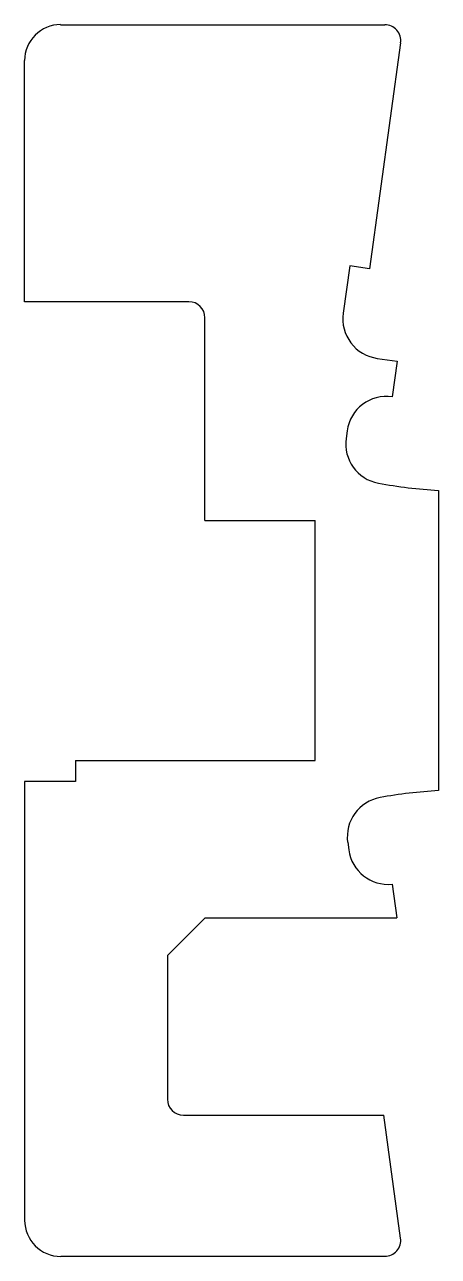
# Model space of a CAD drawing. Extents: x -90 to -38, y -77 to 77.
import ezdxf

# ---------------------------------------------------------------- set-up
doc = ezdxf.new("R2010")
doc.units = 0
doc.layers.add('MODELSKETCH_VISIBLE', color=7, linetype='CONTINUOUS')

msp = doc.modelspace()

# ---------------------------------------------------------------- linework, layer by layer
at = {"layer": 'MODELSKETCH_VISIBLE'}
for p, q in [((-85.3, 77.03), (-44.76, 77.03)), ((-42.78, 74.76), (-46.67, 46.5)), ((-89.8, 42.38), (-89.8, 72.53)), ((-49.15, 46.85), (-49.97, 40.93)), ((-46.67, 46.5), (-49.15, 46.85)), ((-69.25, 42.38), (-89.8, 42.38)), ((-67.25, 15), (-67.25, 40.38)), ((-45.7, 35.29), (-43.22, 34.95)), ((-43.22, 34.95), (-43.84, 30.49)), ((-49.47, 26.22), (-49.6, 25.28)), ((-38.06, 18.77), (-38.06, -18.77)), ((-67.25, 15), (-53.46, 15)), ((-53.46, -15), (-53.46, 15)), ((-83.46, -15), (-53.46, -15)), ((-83.46, -15), (-83.46, -17.65)), ((-89.8, -17.65), (-89.8, -72.51)), ((-83.46, -17.65), (-89.8, -17.65)), ((-49.4, -25.24), (-49.27, -26.2)), ((-43.84, -30.49), (-43.26, -34.68)), ((-67.24, -34.68), (-71.95, -39.39)), ((-67.24, -34.68), (-43.26, -34.68)), ((-71.95, -39.39), (-71.95, -57.38)), ((-69.95, -59.38), (-44.9, -59.38)), ((-42.78, -74.76), (-44.9, -59.38)), ((-85.27, -77.03), (-44.76, -77.03))]:
    msp.add_line(p, q, dxfattribs=at)
for centre, radius, start, end in [((-85.3, 72.53), 4.51, 90, 180), ((-44.76, 75.03), 2, 352.1471, 90), ((-69.25, 40.38), 2, 360, 90), ((-45.01, 40.24), 5, 172.146, 262.1471), ((-44.52, 25.54), 5, 82.1471, 172.1471), ((-44.65, 24.6), 5, 172.1471, 259.4361), ((-34.67, 78.12), 59.44, 259.4361, 266.7278), ((-44.45, -24.56), 5, 100.3532, 187.8529), ((-34.67, -78.12), 59.44, 93.2722, 100.3532), ((-44.32, -25.51), 5, 187.8529, 275.5605), ((-69.95, -57.38), 2, 180, 270), ((-85.27, -72.51), 4.53, 180, 270), ((-44.76, -75.03), 2, 270, 7.8529)]:
    msp.add_arc(centre, radius, start, end, dxfattribs=at)

doc.saveas('drawing.dxf')
